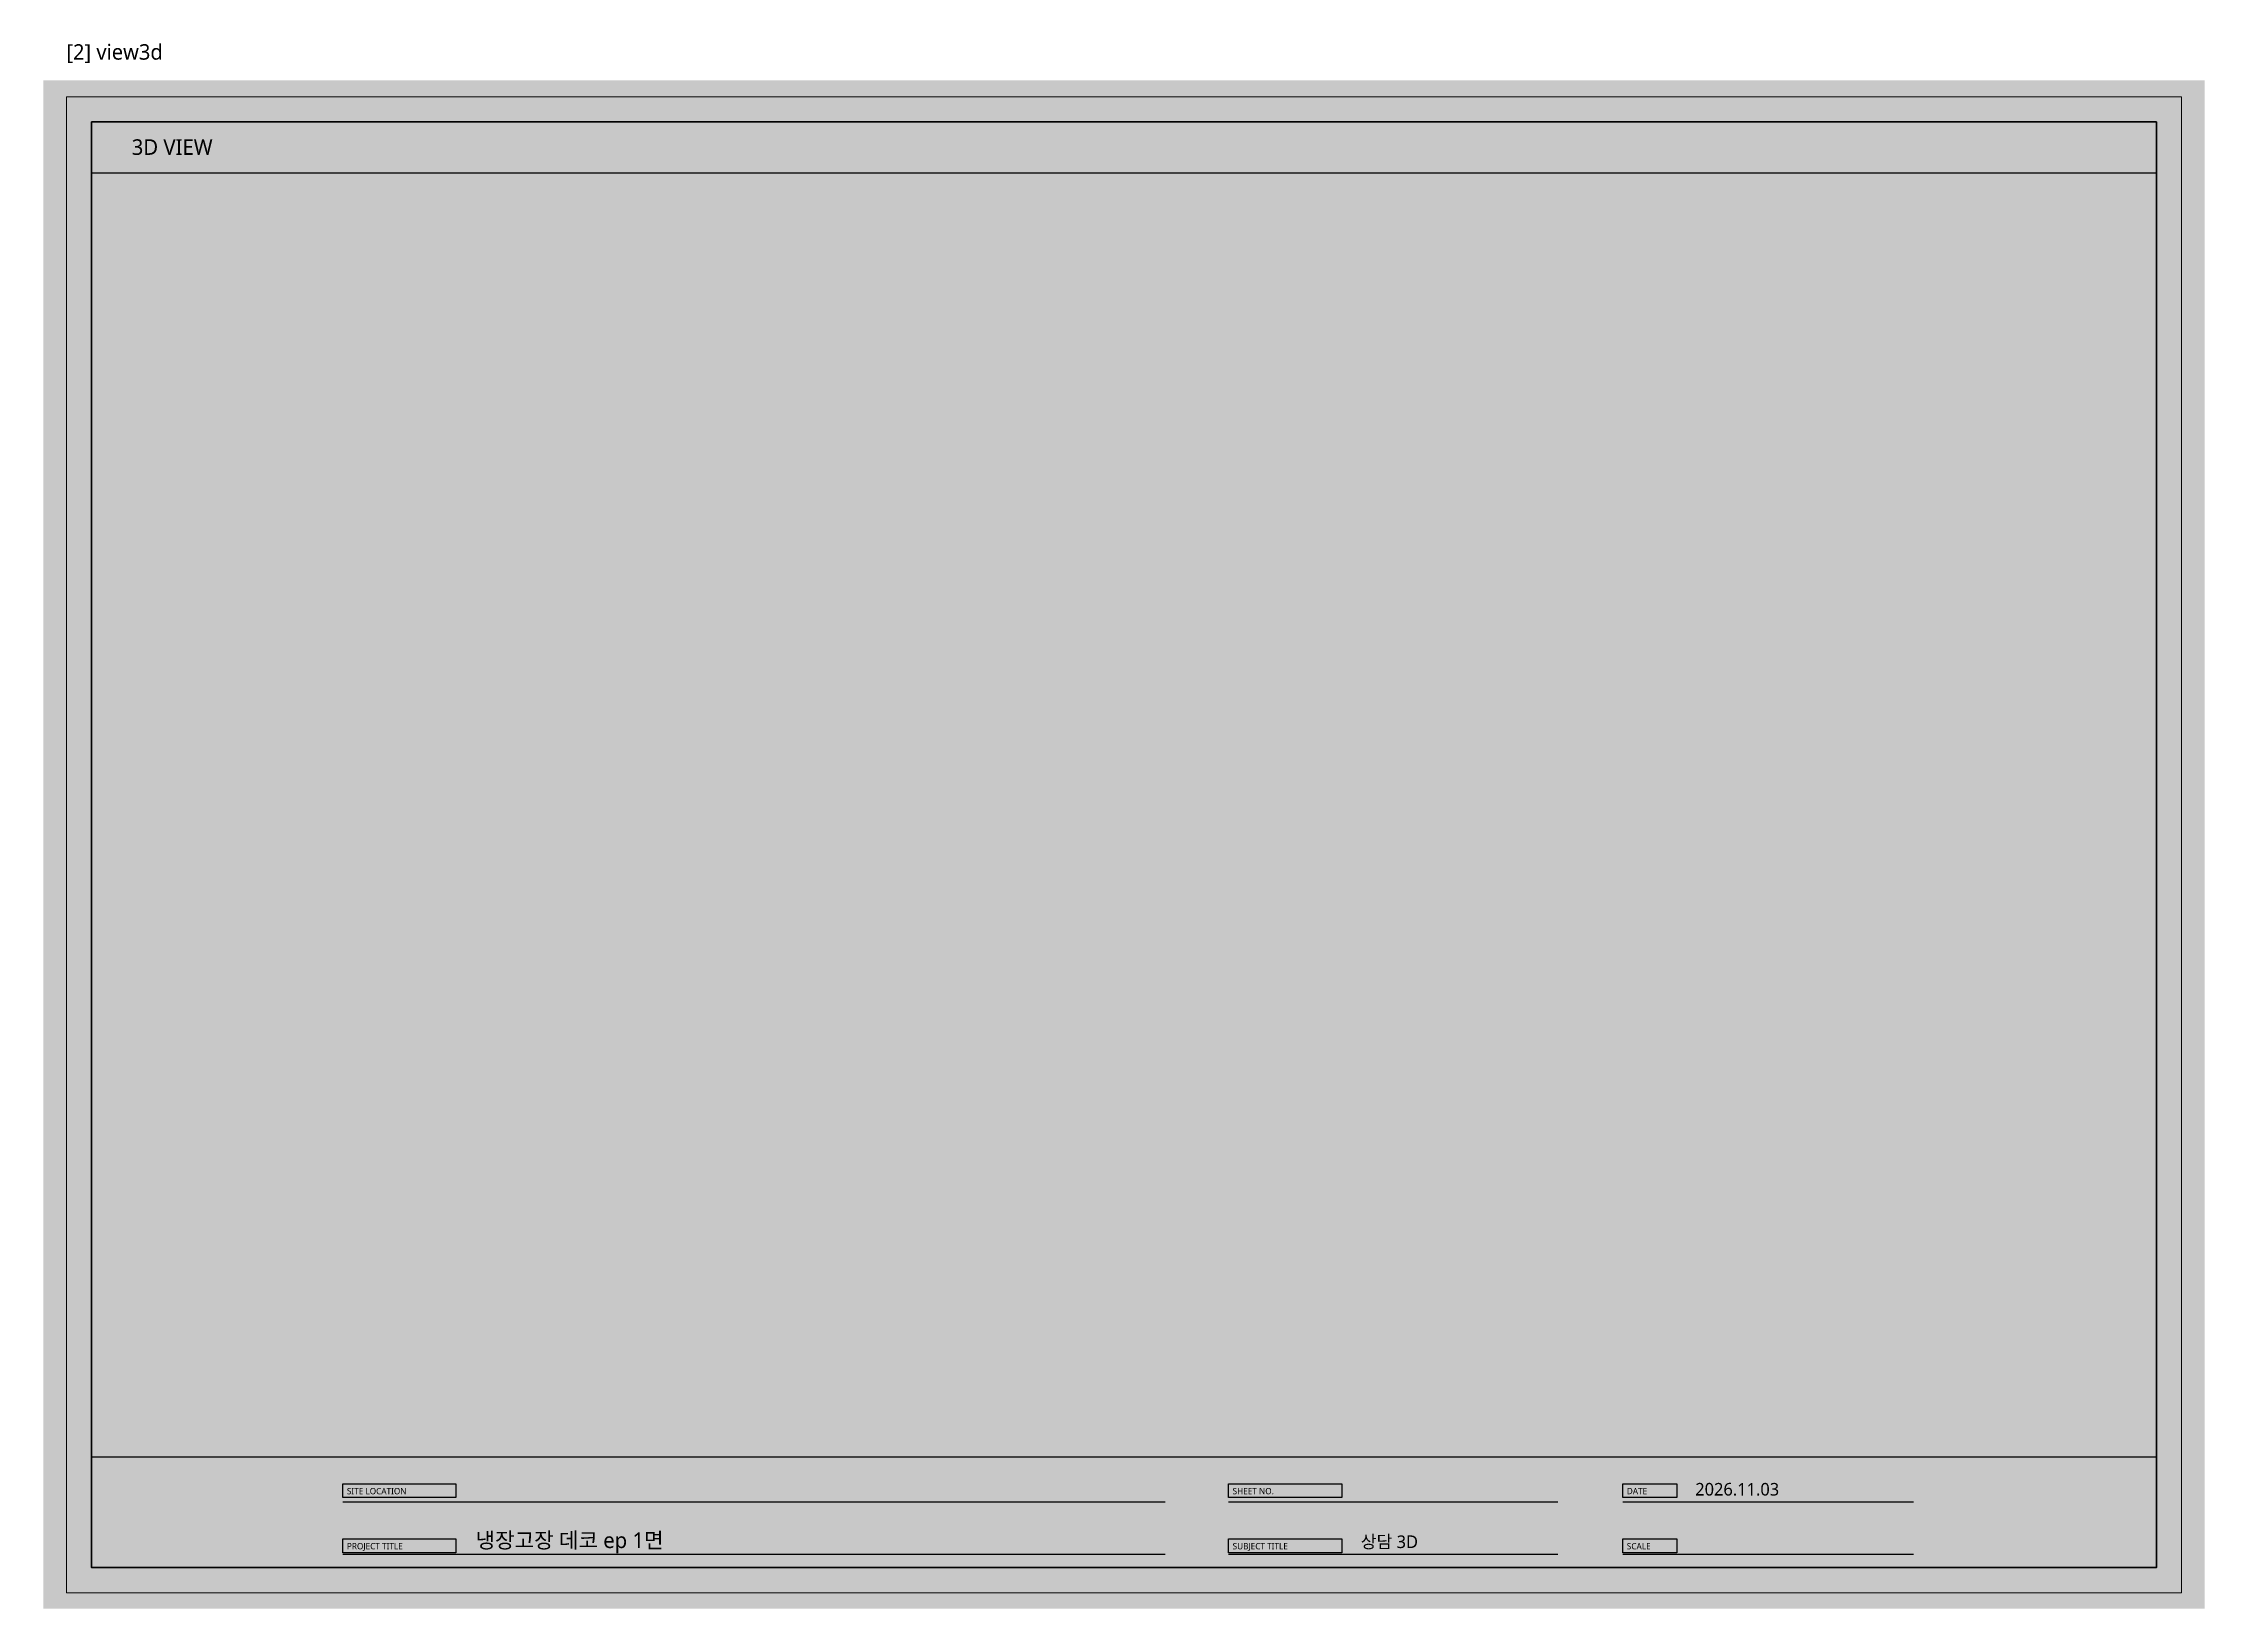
# Model space of a CAD drawing. Header units: millimetres. Extents: x 0 to 3420, y 0 to 304.
# Drawn here: x 500 to 920, y 0 to 304.2 of the extents above; entities that cross this region are included whole.
import ezdxf

# ---------------------------------------------------------------- set-up
doc = ezdxf.new("R2010")
doc.units = ezdxf.units.MM
for name, color, linetype, lineweight, true_color in [('BG', 7, 'Continuous', 0, 0xffffff), ('FRAME', 7, 'Continuous', 100, 0x000000), ('OUTLINE', 7, 'Continuous', 25, 0x000000), ('SHEET_FRAME_INFO', 7, 'Continuous', 0, 0x5a5a5a), ('TEXT', 7, 'Continuous', 13, 0x000000)]:
    doc.layers.add(name, color=color, linetype=linetype, lineweight=lineweight, true_color=true_color)
doc.styles.add('MALGUN', font='malgun.ttf')

msp = doc.modelspace()

# ---------------------------------------------------------------- linework, layer by layer
at = {"layer": 'BG', "lineweight": 0, "true_color": 0xffffff}
msp.add_solid([(500, 0), (920, 0), (500, 297), (920, 297)], dxfattribs=at)
at = {"layer": 'FRAME', "lineweight": 25, "true_color": 0x000000}
for p, q in [((509.4, 279), (910.6, 279)), ((509.4, 29.5), (910.6, 29.5))]:
    msp.add_line(p, q, dxfattribs=at)
at = {"layer": 'FRAME', "lineweight": 13, "true_color": 0x000000}
msp.add_lwpolyline([(504.5, 293.8), (915.5, 293.8), (915.5, 3.1), (504.5, 3.1)], close=True, dxfattribs=at)
at = {"layer": 'FRAME', "lineweight": 100, "true_color": 0x000000}
msp.add_lwpolyline([(509.4, 288.9), (910.6, 288.9), (910.6, 8), (509.4, 8)], close=True, dxfattribs=at)
at = {"layer": 'FRAME', "lineweight": 0, "true_color": 0x555555}
for points in [[(558.2, 24.3), (580.2, 24.3), (558.2, 21.6), (580.2, 21.6)], [(730.3, 24.3), (752.3, 24.3), (730.3, 21.6), (752.3, 21.6)], [(806.9, 24.3), (817.4, 24.3), (806.9, 21.6), (817.4, 21.6)], [(558.2, 13.6), (580.2, 13.6), (558.2, 10.9), (580.2, 10.9)], [(730.3, 13.6), (752.3, 13.6), (730.3, 10.9), (752.3, 10.9)], [(806.9, 13.6), (817.4, 13.6), (806.9, 10.9), (817.4, 10.9)]]:
    msp.add_solid(points, dxfattribs=at)
at = {"layer": 'OUTLINE', "lineweight": 25, "true_color": 0x000000}
for p, q in [((558.2, 20.8), (718, 20.8)), ((730.3, 20.8), (794.3, 20.8)), ((806.9, 20.8), (863.4, 20.8)), ((558.2, 10.6), (718, 10.6)), ((730.3, 10.6), (794.3, 10.6)), ((806.9, 10.6), (863.4, 10.6))]:
    msp.add_line(p, q, dxfattribs=at)
for points in [[(558.2, 24.3), (580.2, 24.3), (580.2, 21.6), (558.2, 21.6)], [(730.3, 24.3), (752.3, 24.3), (752.3, 21.6), (730.3, 21.6)], [(806.9, 24.3), (817.4, 24.3), (817.4, 21.6), (806.9, 21.6)], [(558.2, 13.6), (580.2, 13.6), (580.2, 10.9), (558.2, 10.9)], [(730.3, 13.6), (752.3, 13.6), (752.3, 10.9), (730.3, 10.9)], [(806.9, 13.6), (817.4, 13.6), (817.4, 10.9), (806.9, 10.9)]]:
    msp.add_lwpolyline(points, close=True, dxfattribs=at)

# ---------------------------------------------------------------- texts
at = {"layer": 'SHEET_FRAME_INFO', "true_color": 0x5a5a5a, "style": 'MALGUN'}
msp.add_text('[2] view3d', height=3, dxfattribs=at).set_placement((504.5, 301))
at = {"layer": 'TEXT', "true_color": 0x000000, "style": 'MALGUN'}
for s, height, p in [('3D VIEW', 3.024, (517.2, 282.5)), ('2026.11.03', 2.448, (821, 22)), ('냉장고장 데코 ep 1면', 3.024, (584, 11.8)), ('상담 3D', 2.448, (756, 11.8))]:
    msp.add_text(s, height=height, dxfattribs=at).set_placement(p)
at = {"layer": 'TEXT', "true_color": 0xffffff, "style": 'MALGUN'}
for s, p in [('SITE LOCATION', (559, 22.25)), ('SHEET NO.', (731.1, 22.25)), ('DATE', (807.7, 22.25)), ('PROJECT TITLE', (559, 11.55)), ('SUBJECT TITLE', (731.1, 11.55)), ('SCALE', (807.7, 11.55))]:
    msp.add_text(s, height=1.224, dxfattribs=at).set_placement(p)

doc.saveas('drawing.dxf')
